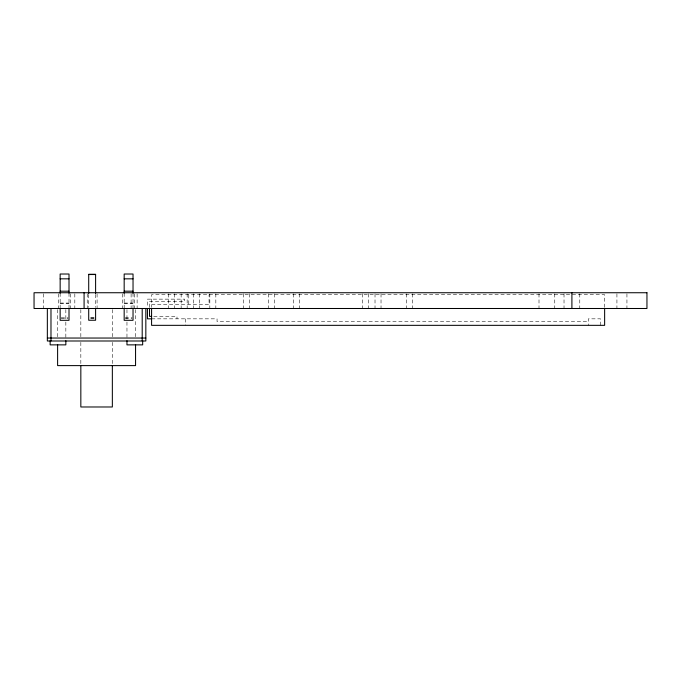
<?xml version="1.0" encoding="UTF-8"?>
<svg xmlns="http://www.w3.org/2000/svg" width="681" height="681" viewBox="0 0 681 681"><rect width="100%" height="100%" fill="white"/><g stroke="black" fill="none" stroke-linecap="round" stroke-linejoin="round"><path stroke-width="0.51" stroke-dasharray="3.4 2.55" d="M60.149 303.054L69.011 303.054M124.172 303.054L133.033 303.054M60.149 303.53L69.011 303.53M124.172 303.53L133.033 303.53M151.582 304.56L209.067 304.56L209.067 294.711M153.702 316.376L176.992 316.376L176.992 318.836M61.137 317.848L68.032 317.848M90.684 317.789L94.625 317.789M125.151 317.848L132.046 317.848M90.684 317.993L95.604 318.001M61.137 318.223L68.032 318.223M125.151 318.223L132.046 318.223M90.684 318.444L94.625 318.444M151.582 318.836L217.052 318.836L217.052 321.594L588.29 321.594M626.937 293.783L626.937 308.493M616.926 293.783L616.926 308.493M604.634 307.378L604.634 294.711L151.582 294.711L151.582 307.378M600.548 325.339L600.548 318.836L588.29 318.836L588.29 325.339M579.778 293.783L579.778 308.493M564.021 293.783L564.021 308.493M554.76 293.783L554.76 308.493M539.003 293.783L539.003 308.493M412.303 293.783L412.303 308.493M406.293 293.783L406.293 308.493M381.028 293.783L381.028 308.493M375.018 293.783L375.018 308.493M368.523 293.783L368.523 308.493M362.513 293.783L362.513 308.493M299.725 293.783L299.725 308.493M293.715 293.783L293.715 308.493M274.707 293.783L274.707 308.493M268.697 293.783L268.697 308.493M249.689 293.783L249.689 308.493M243.687 293.783L243.687 308.493M215.834 293.783L215.834 308.493M209.825 293.783L209.825 308.493M199.661 293.783L199.661 308.493M193.651 293.783L193.651 308.493M188.773 294.711L188.773 304.56M187.156 293.783L187.156 308.493M185.462 318.836L185.462 325.339M181.146 293.783L181.146 308.493M174.642 293.783L174.642 308.493M168.633 293.783L168.633 308.493M149.514 307.31L149.514 301.266L184.679 301.266L184.679 299.138L147.445 299.138L147.445 307.437M137.119 293.783L137.119 308.493M135.562 309.549L135.562 337.052M134.506 293.783L134.506 308.493M133.033 293.162L133.033 308.493M131.11 293.783L131.11 308.493M126.964 309.532L126.964 320.964M126.964 322.002L126.964 337.597M124.172 293.162L124.172 308.493M122.691 293.783L122.691 308.493M112.348 309.549L112.348 337.052M112.348 342.339L112.348 365.612M97.085 293.783L97.085 308.493M95.604 294.439L95.604 307.191M88.709 294.439L88.709 307.191M87.236 293.783L87.236 308.493M80.835 309.549L80.835 337.052M80.835 342.339L80.835 365.612M74.825 293.783L74.825 308.493M70.492 293.783L70.492 308.493M69.011 293.162L69.011 308.493M65.844 309.532L65.844 320.964M65.844 322.002L65.844 337.597M60.149 293.162L60.149 308.493M58.668 293.783L58.668 308.493M57.613 309.549L57.613 337.052M43.312 293.783L43.312 308.493"/><path stroke-width="1.02" d="M88.709 274.528L95.604 274.528M60.149 278.835L69.011 278.835M124.172 278.835L133.033 278.835M60.149 291.187L69.011 291.187M124.172 291.187L133.033 291.187M151.582 316.376L149.514 316.376L149.514 308.314M151.582 318.836L147.445 318.836L147.445 308.467M47.347 338.04L145.836 338.04M604.634 308.442L604.634 325.339L151.582 325.339L151.582 308.442M571.904 292.736L571.904 308.493M145.836 308.493L145.836 340.994L47.347 340.994L47.347 308.493M142.669 340.713L142.669 344.867L126.964 344.867L126.964 340.713M142.201 308.493L142.201 340.994M135.562 344.458L135.562 365.612L57.613 365.612L57.613 344.458M133.033 293.239L133.033 274.017L124.172 274.017L124.172 293.239M133.033 308.493L133.033 320.308L124.172 320.308L124.172 308.493M112.348 365.612L112.348 406.983L80.835 406.983L80.835 365.612M95.604 293.494L95.604 274.273L88.709 274.273L88.709 293.494M95.604 308.238L95.604 320.24L88.709 320.249L88.709 308.238M84.086 292.736L84.086 308.493M69.011 293.239L69.011 274.017L60.149 274.017L60.149 293.239M69.011 308.493L69.011 320.308L60.149 320.308L60.149 308.493M65.844 340.713L65.844 344.867L50.147 344.867L50.147 340.713M50.981 308.493L50.981 340.994M646.95 292.736L34.05 292.736L34.05 308.493L646.95 308.493L646.95 292.736"/></g></svg>
